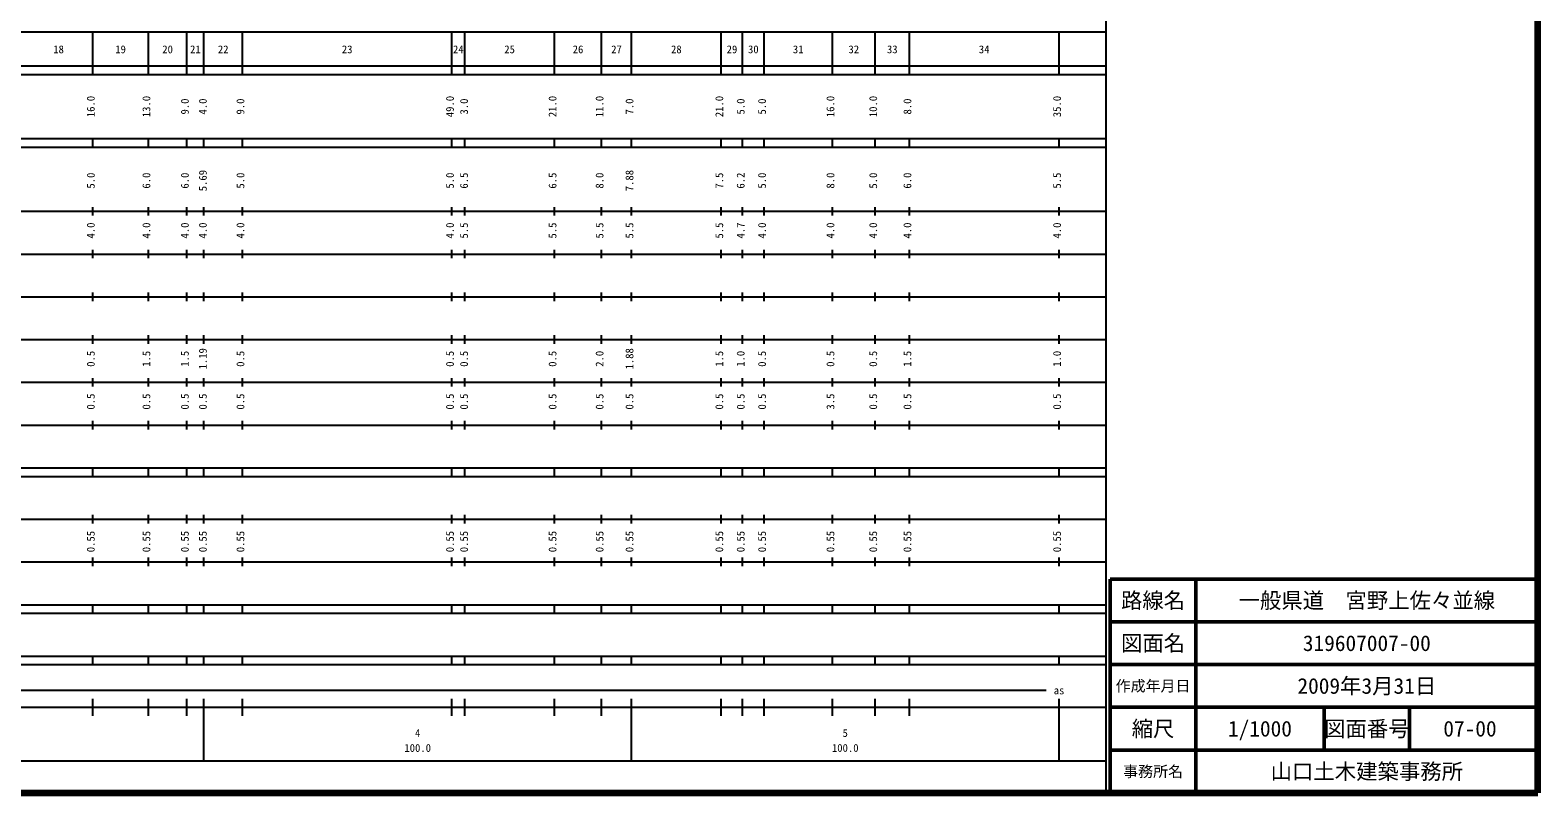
# Model space of a CAD drawing. Units: millimetres on the paper, enlarged 1000 times. Extents: x 40000 to 680000, y 20000 to 380000.
# Drawn here: x 327352 to 680000, y 20000 to 198357 of the extents above; entities that cross this region are included whole.
import ezdxf
from ezdxf.enums import TextEntityAlignment as Align

# ---------------------------------------------------------------- set-up
doc = ezdxf.new("R2010")
doc.units = ezdxf.units.MM
doc.header["$LTSCALE"] = 1000
for name, color, linetype, lineweight in [('M-TTL', 2, 'Continuous', 140), ('M-TTL-BAND', 7, 'Continuous', 25), ('M-TTL-FRAM', 2, 'Continuous', 50), ('M-TTL-LINE', 7, 'Continuous', 50)]:
    doc.layers.add(name, color=color, linetype=linetype, lineweight=lineweight)
doc.layers.add('M-TTL-TXT', color=7, linetype='Continuous')
doc.styles.add('ＭＳ ゴシック', font='')
doc.styles.get('ＭＳ ゴシック').set_extended_font_data('MS Gothic')

msp = doc.modelspace()

# ---------------------------------------------------------------- linework, layer by layer
at = {"layer": 'M-TTL'}
for p, q in [((680000, 20000), (680000, 380000)), ((40000, 20000), (680000, 20000))]:
    msp.add_line(p, q, dxfattribs=at)
at = {"layer": 'M-TTL-BAND'}
for p, q in [((579000, 20000), (579000, 370000)), ((68000, 198000), (579000, 198000)), ((342000, 188000), (342000, 198000)), ((355000, 188000), (355000, 198000)), ((364000, 188000), (364000, 198000)), ((368000, 188000), (368000, 198000)), ((377000, 188000), (377000, 198000)), ((426000, 188000), (426000, 198000)), ((429000, 188000), (429000, 198000)), ((450000, 188000), (450000, 198000)), ((461000, 188000), (461000, 198000)), ((468000, 188000), (468000, 198000)), ((489000, 188000), (489000, 198000)), ((494000, 188000), (494000, 198000)), ((499000, 188000), (499000, 198000)), ((515000, 188000), (515000, 198000)), ((525000, 188000), (525000, 198000)), ((533000, 188000), (533000, 198000)), ((568000, 188000), (568000, 198000)), ((40000, 190000), (579000, 190000)), ((40000, 188000), (579000, 188000)), ((40000, 173000), (579000, 173000)), ((342000, 171000), (342000, 173000)), ((355000, 171000), (355000, 173000)), ((364000, 171000), (364000, 173000)), ((368000, 171000), (368000, 173000)), ((377000, 171000), (377000, 173000)), ((426000, 171000), (426000, 173000)), ((429000, 171000), (429000, 173000)), ((450000, 171000), (450000, 173000)), ((461000, 171000), (461000, 173000)), ((468000, 171000), (468000, 173000)), ((489000, 171000), (489000, 173000)), ((494000, 171000), (494000, 173000)), ((499000, 171000), (499000, 173000)), ((515000, 171000), (515000, 173000)), ((525000, 171000), (525000, 173000)), ((533000, 171000), (533000, 173000)), ((568000, 171000), (568000, 173000)), ((40000, 171000), (579000, 171000)), ((40000, 156000), (579000, 156000)), ((342000, 155000), (342000, 157000)), ((355000, 155000), (355000, 157000)), ((364000, 155000), (364000, 157000)), ((368000, 155000), (368000, 157000)), ((377000, 155000), (377000, 157000)), ((426000, 155000), (426000, 157000)), ((429000, 155000), (429000, 157000)), ((450000, 155000), (450000, 157000)), ((461000, 155000), (461000, 157000)), ((468000, 155000), (468000, 157000)), ((489000, 155000), (489000, 157000)), ((494000, 155000), (494000, 157000)), ((499000, 155000), (499000, 157000)), ((515000, 155000), (515000, 157000)), ((525000, 155000), (525000, 157000)), ((533000, 155000), (533000, 157000)), ((568000, 155000), (568000, 157000)), ((46000, 146000), (579000, 146000)), ((342000, 145000), (342000, 147000)), ((355000, 145000), (355000, 147000)), ((364000, 145000), (364000, 147000)), ((368000, 145000), (368000, 147000)), ((377000, 145000), (377000, 147000)), ((426000, 145000), (426000, 147000)), ((429000, 145000), (429000, 147000)), ((450000, 145000), (450000, 147000)), ((461000, 145000), (461000, 147000)), ((468000, 145000), (468000, 147000)), ((489000, 145000), (489000, 147000)), ((494000, 145000), (494000, 147000)), ((499000, 145000), (499000, 147000)), ((515000, 145000), (515000, 147000)), ((525000, 145000), (525000, 147000)), ((533000, 145000), (533000, 147000)), ((568000, 145000), (568000, 147000)), ((52000, 136000), (579000, 136000)), ((342000, 135000), (342000, 137000)), ((355000, 135000), (355000, 137000)), ((364000, 135000), (364000, 137000)), ((368000, 135000), (368000, 137000)), ((377000, 135000), (377000, 137000)), ((426000, 135000), (426000, 137000)), ((429000, 135000), (429000, 137000)), ((450000, 135000), (450000, 137000)), ((461000, 135000), (461000, 137000)), ((468000, 135000), (468000, 137000)), ((489000, 135000), (489000, 137000)), ((494000, 135000), (494000, 137000)), ((499000, 135000), (499000, 137000)), ((515000, 135000), (515000, 137000)), ((525000, 135000), (525000, 137000)), ((533000, 135000), (533000, 137000)), ((568000, 135000), (568000, 137000)), ((342000, 125000), (342000, 127000)), ((355000, 125000), (355000, 127000)), ((364000, 125000), (364000, 127000)), ((368000, 125000), (368000, 127000)), ((377000, 125000), (377000, 127000)), ((426000, 125000), (426000, 127000)), ((429000, 125000), (429000, 127000)), ((450000, 125000), (450000, 127000)), ((461000, 125000), (461000, 127000)), ((468000, 125000), (468000, 127000)), ((489000, 125000), (489000, 127000)), ((494000, 125000), (494000, 127000)), ((499000, 125000), (499000, 127000)), ((515000, 125000), (515000, 127000)), ((525000, 125000), (525000, 127000)), ((533000, 125000), (533000, 127000)), ((568000, 125000), (568000, 127000)), ((46000, 126000), (579000, 126000)), ((342000, 115000), (342000, 117000)), ((355000, 115000), (355000, 117000)), ((364000, 115000), (364000, 117000)), ((368000, 115000), (368000, 117000)), ((377000, 115000), (377000, 117000)), ((426000, 115000), (426000, 117000)), ((429000, 115000), (429000, 117000)), ((450000, 115000), (450000, 117000)), ((461000, 115000), (461000, 117000)), ((468000, 115000), (468000, 117000)), ((489000, 115000), (489000, 117000)), ((494000, 115000), (494000, 117000)), ((499000, 115000), (499000, 117000)), ((515000, 115000), (515000, 117000)), ((525000, 115000), (525000, 117000)), ((533000, 115000), (533000, 117000)), ((568000, 115000), (568000, 117000)), ((52000, 116000), (579000, 116000)), ((46000, 106000), (579000, 106000)), ((342000, 105000), (342000, 107000)), ((355000, 105000), (355000, 107000)), ((364000, 105000), (364000, 107000)), ((368000, 105000), (368000, 107000)), ((377000, 105000), (377000, 107000)), ((426000, 105000), (426000, 107000)), ((429000, 105000), (429000, 107000)), ((450000, 105000), (450000, 107000)), ((461000, 105000), (461000, 107000)), ((468000, 105000), (468000, 107000)), ((489000, 105000), (489000, 107000)), ((494000, 105000), (494000, 107000)), ((499000, 105000), (499000, 107000)), ((515000, 105000), (515000, 107000)), ((525000, 105000), (525000, 107000)), ((533000, 105000), (533000, 107000)), ((568000, 105000), (568000, 107000)), ((40000, 96000), (579000, 96000)), ((342000, 94000), (342000, 96000)), ((355000, 94000), (355000, 96000)), ((364000, 94000), (364000, 96000)), ((368000, 94000), (368000, 96000)), ((377000, 94000), (377000, 96000)), ((426000, 94000), (426000, 96000)), ((429000, 94000), (429000, 96000)), ((450000, 94000), (450000, 96000)), ((461000, 94000), (461000, 96000)), ((468000, 94000), (468000, 96000)), ((489000, 94000), (489000, 96000)), ((494000, 94000), (494000, 96000)), ((499000, 94000), (499000, 96000)), ((515000, 94000), (515000, 96000)), ((525000, 94000), (525000, 96000)), ((533000, 94000), (533000, 96000)), ((568000, 94000), (568000, 96000)), ((40000, 94000), (579000, 94000)), ((342000, 83000), (342000, 85000)), ((355000, 83000), (355000, 85000)), ((364000, 83000), (364000, 85000)), ((368000, 83000), (368000, 85000)), ((377000, 83000), (377000, 85000)), ((426000, 83000), (426000, 85000)), ((429000, 83000), (429000, 85000)), ((450000, 83000), (450000, 85000)), ((461000, 83000), (461000, 85000)), ((468000, 83000), (468000, 85000)), ((489000, 83000), (489000, 85000)), ((494000, 83000), (494000, 85000)), ((499000, 83000), (499000, 85000)), ((515000, 83000), (515000, 85000)), ((525000, 83000), (525000, 85000)), ((533000, 83000), (533000, 85000)), ((568000, 83000), (568000, 85000)), ((49000, 84000), (579000, 84000)), ((342000, 73000), (342000, 75000)), ((355000, 73000), (355000, 75000)), ((364000, 73000), (364000, 75000)), ((368000, 73000), (368000, 75000)), ((377000, 73000), (377000, 75000)), ((426000, 73000), (426000, 75000)), ((429000, 73000), (429000, 75000)), ((450000, 73000), (450000, 75000)), ((461000, 73000), (461000, 75000)), ((468000, 73000), (468000, 75000)), ((489000, 73000), (489000, 75000)), ((494000, 73000), (494000, 75000)), ((499000, 73000), (499000, 75000)), ((515000, 73000), (515000, 75000)), ((525000, 73000), (525000, 75000)), ((533000, 73000), (533000, 75000)), ((568000, 73000), (568000, 75000)), ((40000, 74000), (579000, 74000)), ((40000, 64000), (579000, 64000)), ((342000, 62000), (342000, 64000)), ((355000, 62000), (355000, 64000)), ((364000, 62000), (364000, 64000)), ((368000, 62000), (368000, 64000)), ((377000, 62000), (377000, 64000)), ((426000, 62000), (426000, 64000)), ((429000, 62000), (429000, 64000)), ((450000, 62000), (450000, 64000)), ((461000, 62000), (461000, 64000)), ((468000, 62000), (468000, 64000)), ((489000, 62000), (489000, 64000)), ((494000, 62000), (494000, 64000)), ((499000, 62000), (499000, 64000)), ((515000, 62000), (515000, 64000)), ((525000, 62000), (525000, 64000)), ((533000, 62000), (533000, 64000)), ((568000, 62000), (568000, 64000)), ((40000, 62000), (579000, 62000)), ((40000, 52000), (579000, 52000)), ((40000, 50000), (579000, 50000)), ((342000, 50000), (342000, 52000)), ((355000, 50000), (355000, 52000)), ((364000, 50000), (364000, 52000)), ((368000, 50000), (368000, 52000)), ((377000, 50000), (377000, 52000)), ((426000, 50000), (426000, 52000)), ((429000, 50000), (429000, 52000)), ((450000, 50000), (450000, 52000)), ((461000, 50000), (461000, 52000)), ((468000, 50000), (468000, 52000)), ((489000, 50000), (489000, 52000)), ((494000, 50000), (494000, 52000)), ((499000, 50000), (499000, 52000)), ((515000, 50000), (515000, 52000)), ((525000, 50000), (525000, 52000)), ((533000, 50000), (533000, 52000)), ((568000, 50000), (568000, 52000)), ((71000, 44000), (565000, 44000)), ((40000, 40000), (579000, 40000)), ((342000, 38000), (342000, 42000)), ((355000, 38000), (355000, 42000)), ((364000, 38000), (364000, 42000)), ((368000, 27500), (368000, 42000)), ((377000, 38000), (377000, 42000)), ((426000, 38000), (426000, 42000)), ((429000, 38000), (429000, 42000)), ((450000, 38000), (450000, 42000)), ((461000, 38000), (461000, 42000)), ((468000, 27500), (468000, 42000)), ((489000, 38000), (489000, 42000)), ((494000, 38000), (494000, 42000)), ((499000, 38000), (499000, 42000)), ((515000, 38000), (515000, 42000)), ((525000, 38000), (525000, 42000)), ((533000, 38000), (533000, 42000)), ((568000, 27500), (568000, 42000)), ((68000, 27500), (579000, 27500))]:
    msp.add_line(p, q, dxfattribs=at)
at = {"layer": 'M-TTL-FRAM'}
for p, q in [((680000, 70000), (580000, 70000)), ((580000, 70000), (580000, 20000))]:
    msp.add_line(p, q, dxfattribs=at)
at = {"layer": 'M-TTL-LINE'}
for p, q in [((600000, 70000), (600000, 20000)), ((680000, 60000), (580000, 60000)), ((680000, 50000), (580000, 50000)), ((680000, 40000), (580000, 40000)), ((630000, 40000), (630000, 30000)), ((650000, 40000), (650000, 30000)), ((680000, 30000), (580000, 30000))]:
    msp.add_line(p, q, dxfattribs=at)

# ---------------------------------------------------------------- texts
at = {"layer": 'M-TTL-BAND', "style": 'ＭＳ ゴシック'}
for s, p in [('18', (334000, 192405)), ('19', (348500, 192405)), ('20', (359500, 192405)), ('21', (366000, 192405)), ('22', (372500, 192405)), ('23', (401500, 192405)), ('24', (427500, 192405)), ('25', (439500, 192405)), ('26', (455500, 192405)), ('27', (464500, 192405)), ('28', (478500, 192405)), ('29', (491500, 192405)), ('30', (496500, 192405)), ('31', (507000, 192405)), ('32', (520000, 192405)), ('33', (529000, 192405)), ('34', (550500, 192405)), ('as', (568000, 42500)), ('4', (418000, 32523)), ('5', (518000, 32523)), ('100.0', (418000, 29033)), ('100.0', (518000, 29033))]:
    msp.add_text(s, height=1833, dxfattribs=at).set_placement(p, align=Align.BOTTOM_CENTER)
for s, p in [('16.0', (343000, 180500)), ('13.0', (356000, 180500)), ('9.0', (365000, 180500)), ('4.0', (369208, 180500)), ('9.0', (378000, 180500)), ('49.0', (427000, 180500)), ('3.0', (430294, 180500)), ('21.0', (451000, 180500)), ('11.0', (462000, 180500)), ('7.0', (469000, 180500)), ('21.0', (490000, 180500)), ('5.0', (495000, 180500)), ('5.0', (500000, 180500)), ('16.0', (516000, 180500)), ('10.0', (526000, 180500)), ('8.0', (534000, 180500)), ('35.0', (569000, 180500)), ('5.0', (343000, 163174)), ('6.0', (356000, 163174)), ('6.0', (365000, 163174)), ('5.69', (369208, 163174)), ('5.0', (378000, 163174)), ('5.0', (427000, 163174)), ('6.5', (430294, 163174)), ('6.5', (451000, 163174)), ('8.0', (462000, 163174)), ('7.88', (469000, 163174)), ('7.5', (490000, 163174)), ('6.2', (495000, 163174)), ('5.0', (500000, 163174)), ('8.0', (516000, 163174)), ('5.0', (526000, 163174)), ('6.0', (534000, 163174)), ('5.5', (569000, 163174)), ('4.0', (343000, 151500)), ('4.0', (356000, 151500)), ('4.0', (365000, 151500)), ('4.0', (369208, 151500)), ('4.0', (378000, 151500)), ('4.0', (427000, 151500)), ('5.5', (430294, 151500)), ('5.5', (451000, 151500)), ('5.5', (462000, 151500)), ('5.5', (469000, 151500)), ('5.5', (490000, 151500)), ('4.7', (495000, 151500)), ('4.0', (500000, 151500)), ('4.0', (516000, 151500)), ('4.0', (526000, 151500)), ('4.0', (534000, 151500)), ('4.0', (569000, 151500)), ('1.19', (369208, 121500)), ('1.88', (469000, 121500)), ('0.5', (343000, 121500)), ('1.5', (356000, 121500)), ('1.5', (365000, 121500)), ('0.5', (378000, 121500)), ('0.5', (427000, 121500)), ('0.5', (430294, 121500)), ('0.5', (451000, 121500)), ('2.0', (462000, 121500)), ('1.5', (490000, 121500)), ('1.0', (495000, 121500)), ('0.5', (500000, 121500)), ('0.5', (516000, 121500)), ('0.5', (526000, 121500)), ('1.5', (534000, 121500)), ('1.0', (569000, 121500)), ('0.5', (343000, 111500)), ('0.5', (356000, 111500)), ('0.5', (365000, 111500)), ('0.5', (369208, 111500)), ('0.5', (378000, 111500)), ('0.5', (427000, 111500)), ('0.5', (430294, 111500)), ('0.5', (451000, 111500)), ('0.5', (462000, 111500)), ('0.5', (469000, 111500)), ('0.5', (490000, 111500)), ('0.5', (495000, 111500)), ('0.5', (500000, 111500)), ('3.5', (516000, 111500)), ('0.5', (526000, 111500)), ('0.5', (534000, 111500)), ('0.5', (569000, 111500)), ('0.55', (343000, 78764)), ('0.55', (356000, 78764)), ('0.55', (365000, 78764)), ('0.55', (369208, 78764)), ('0.55', (378000, 78764)), ('0.55', (427000, 78764)), ('0.55', (430294, 78764)), ('0.55', (451000, 78764)), ('0.55', (462000, 78764)), ('0.55', (469000, 78764)), ('0.55', (490000, 78764)), ('0.55', (495000, 78764)), ('0.55', (500000, 78764)), ('0.55', (516000, 78764)), ('0.55', (526000, 78764)), ('0.55', (534000, 78764)), ('0.55', (569000, 78764))]:
    msp.add_text(s, height=1833, rotation=90, dxfattribs=at).set_placement(p, align=Align.BOTTOM_CENTER)
at = {"layer": 'M-TTL-TXT', "style": 'ＭＳ ゴシック'}
for s, height, p in [('路線名', 3666, (590000, 65000)), ('路線名', 3666, (590000, 65000)), ('一般県道\u3000宮野上佐々並線', 3666, (640000, 65000)), ('図面名', 3666, (590000, 55000)), ('図面名', 3666, (590000, 55000)), ('319607007-00', 3666, (640000, 55000)), ('作成年月日', 2566, (590000, 45000)), ('作成年月日', 2566, (590000, 45000)), ('2009年3月31日', 3666, (640000, 45000)), ('縮尺', 3666, (590000, 35000)), ('縮尺', 3666, (590000, 35000)), ('1/1000', 3666, (615000, 35000)), ('図面番号', 3666, (640000, 35000)), ('図面番号', 3666, (640000, 35000)), ('07-00', 3666, (664125, 35000)), ('事務所名', 2566, (590000, 25000)), ('事務所名', 2566, (590000, 25000)), ('山口土木建築事務所', 3666, (640000, 25000))]:
    msp.add_text(s, height=height, dxfattribs=at).set_placement(p, align=Align.MIDDLE_CENTER)

doc.saveas('drawing.dxf')
